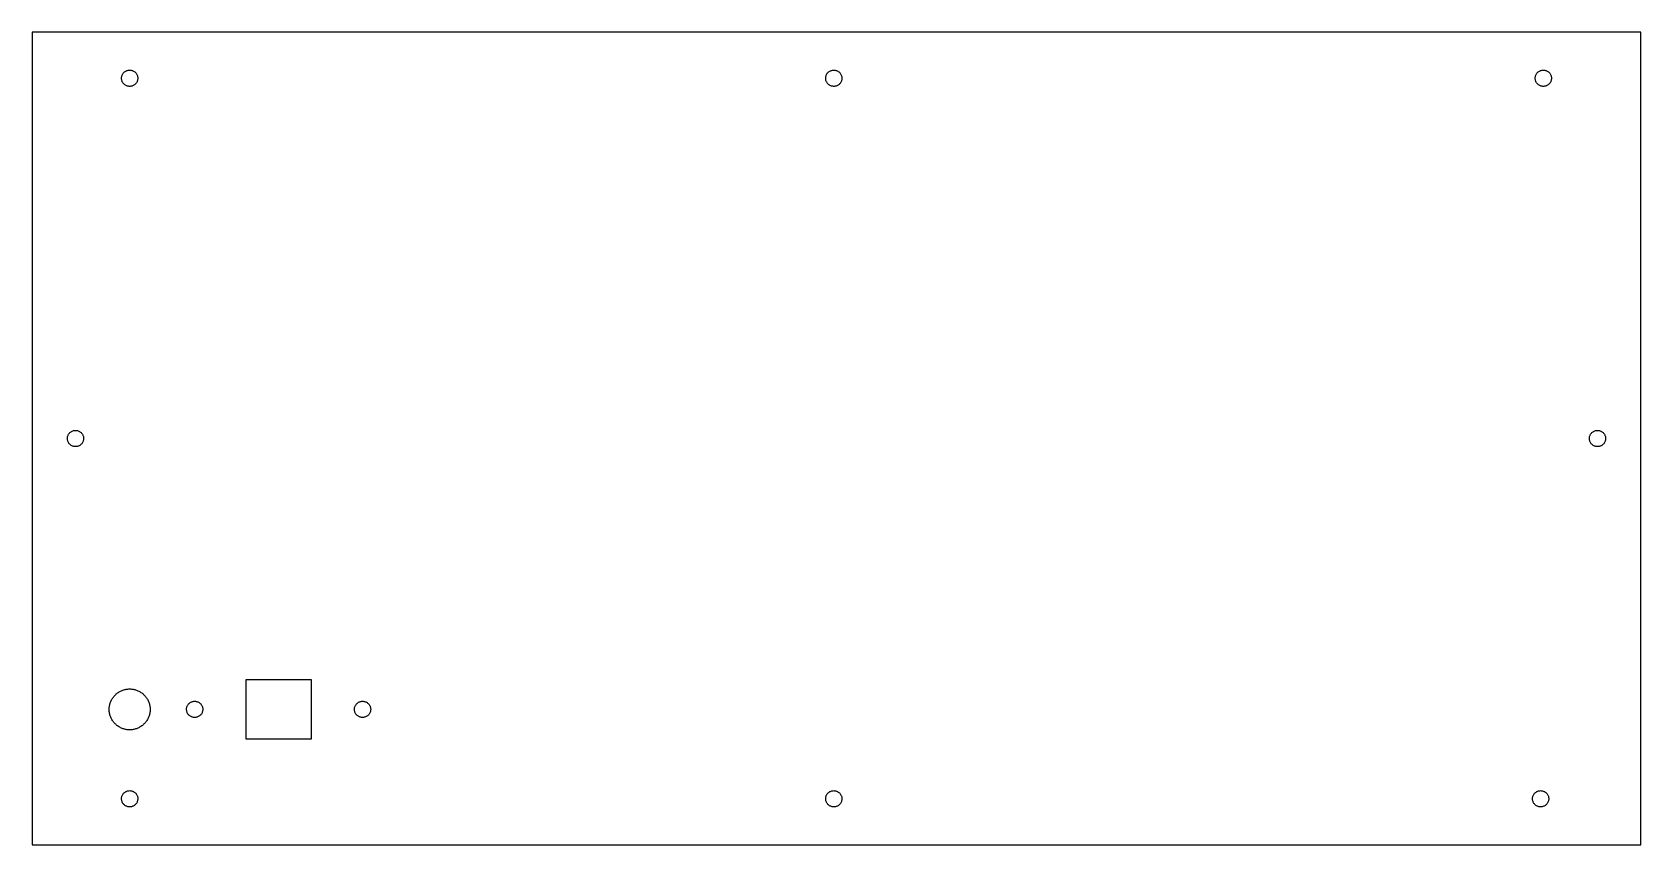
# Model space of a CAD drawing. Header units: metres. Extents: x 0 to 297, y 0 to 150.
import ezdxf

# ---------------------------------------------------------------- set-up
doc = ezdxf.new("R2010")
doc.units = ezdxf.units.M

msp = doc.modelspace()

# ---------------------------------------------------------------- linework, layer by layer
for p, q in [((297, 150), (0, 150)), ((0, 150), (0, 0)), ((297, 0), (297, 150)), ((16.8853, 142.504), (16.9732, 142.593)), ((16.9732, 142.593), (17.0683, 142.676)), ((17.0683, 142.676), (17.1699, 142.749)), ((17.1699, 142.749), (17.2774, 142.814)), ((17.2774, 142.814), (17.3899, 142.87)), ((17.3899, 142.87), (17.5067, 142.917)), ((17.5067, 142.917), (17.627, 142.953)), ((17.627, 142.953), (17.7498, 142.979)), ((17.7498, 142.979), (17.8745, 142.995)), ((17.8745, 142.995), (18, 143)), ((18, 143), (18.1255, 142.995)), ((18.1255, 142.995), (18.2502, 142.979)), ((18.2502, 142.979), (18.373, 142.953)), ((18.373, 142.953), (18.4933, 142.917)), ((18.4933, 142.917), (18.6101, 142.87)), ((18.6101, 142.87), (18.7226, 142.814)), ((18.7226, 142.814), (18.8301, 142.749)), ((18.8301, 142.749), (18.9317, 142.676)), ((18.9317, 142.676), (19.0268, 142.593)), ((19.0268, 142.593), (19.1147, 142.504)), ((146.885, 142.504), (146.973, 142.593)), ((146.973, 142.593), (147.068, 142.676)), ((147.068, 142.676), (147.17, 142.749)), ((147.17, 142.749), (147.277, 142.814)), ((147.277, 142.814), (147.39, 142.87)), ((147.39, 142.87), (147.507, 142.917)), ((147.507, 142.917), (147.627, 142.953)), ((147.627, 142.953), (147.75, 142.979)), ((147.75, 142.979), (147.874, 142.995)), ((147.874, 142.995), (148, 143)), ((148, 143), (148.126, 142.995)), ((148.126, 142.995), (148.25, 142.979)), ((148.25, 142.979), (148.373, 142.953)), ((148.373, 142.953), (148.493, 142.917)), ((148.493, 142.917), (148.61, 142.87)), ((148.61, 142.87), (148.723, 142.814)), ((148.723, 142.814), (148.83, 142.749)), ((148.83, 142.749), (148.932, 142.676)), ((148.932, 142.676), (149.027, 142.593)), ((149.027, 142.593), (149.115, 142.504)), ((277.885, 142.504), (277.973, 142.593)), ((277.973, 142.593), (278.068, 142.676)), ((278.068, 142.676), (278.17, 142.749)), ((278.17, 142.749), (278.277, 142.814)), ((278.277, 142.814), (278.39, 142.87)), ((278.39, 142.87), (278.507, 142.917)), ((278.507, 142.917), (278.627, 142.953)), ((278.627, 142.953), (278.75, 142.979)), ((278.75, 142.979), (278.874, 142.995)), ((278.874, 142.995), (279, 143)), ((279, 143), (279.126, 142.995)), ((279.126, 142.995), (279.25, 142.979)), ((279.25, 142.979), (279.373, 142.953)), ((279.373, 142.953), (279.493, 142.917)), ((279.493, 142.917), (279.61, 142.87)), ((279.61, 142.87), (279.723, 142.814)), ((279.723, 142.814), (279.83, 142.749)), ((279.83, 142.749), (279.932, 142.676)), ((279.932, 142.676), (280.027, 142.593)), ((280.027, 142.593), (280.115, 142.504)), ((16.5003, 141.469), (16.5029, 141.594)), ((16.5082, 141.343), (16.5003, 141.469)), ((16.5029, 141.594), (16.5161, 141.719)), ((16.5266, 141.219), (16.5082, 141.343)), ((16.5161, 141.719), (16.5396, 141.843)), ((16.5553, 141.097), (16.5266, 141.219)), ((16.5396, 141.843), (16.5734, 141.964)), ((16.5941, 140.977), (16.5553, 141.097)), ((16.5734, 141.964), (16.6172, 142.081)), ((16.6427, 140.861), (16.5941, 140.977)), ((16.6172, 142.081), (16.6707, 142.195)), ((16.701, 140.75), (16.6427, 140.861)), ((16.6707, 142.195), (16.7335, 142.304)), ((16.7683, 140.644), (16.701, 140.75)), ((16.7335, 142.304), (16.8052, 142.407)), ((16.8442, 140.544), (16.7683, 140.644)), ((16.8052, 142.407), (16.8853, 142.504)), ((16.9283, 140.451), (16.8442, 140.544)), ((17.0199, 140.365), (16.9283, 140.451)), ((17.1183, 140.286), (17.0199, 140.365)), ((17.2229, 140.217), (17.1183, 140.286)), ((17.333, 140.156), (17.2229, 140.217)), ((17.4478, 140.105), (17.333, 140.156)), ((17.5665, 140.064), (17.4478, 140.105)), ((17.6881, 140.033), (17.5665, 140.064)), ((17.812, 140.012), (17.6881, 140.033)), ((17.9372, 140.001), (17.812, 140.012)), ((18.0628, 140.001), (17.9372, 140.001)), ((18.188, 140.012), (18.0628, 140.001)), ((18.3119, 140.033), (18.188, 140.012)), ((18.4335, 140.064), (18.3119, 140.033)), ((18.5522, 140.105), (18.4335, 140.064)), ((18.6669, 140.156), (18.5522, 140.105)), ((18.777, 140.217), (18.6669, 140.156)), ((18.8817, 140.286), (18.777, 140.217)), ((18.9801, 140.365), (18.8817, 140.286)), ((19.0717, 140.451), (18.9801, 140.365)), ((19.1558, 140.544), (19.0717, 140.451)), ((19.1147, 142.504), (19.1948, 142.407)), ((19.2317, 140.644), (19.1558, 140.544)), ((19.1948, 142.407), (19.2665, 142.304)), ((19.299, 140.75), (19.2317, 140.644)), ((19.2665, 142.304), (19.3293, 142.195)), ((19.3572, 140.861), (19.299, 140.75)), ((19.3293, 142.195), (19.3828, 142.081)), ((19.4059, 140.977), (19.3572, 140.861)), ((19.3828, 142.081), (19.4266, 141.964)), ((19.4447, 141.097), (19.4059, 140.977)), ((19.4266, 141.964), (19.4604, 141.843)), ((19.4734, 141.219), (19.4447, 141.097)), ((19.4604, 141.843), (19.4839, 141.719)), ((19.4918, 141.343), (19.4734, 141.219)), ((19.4839, 141.719), (19.497, 141.594)), ((19.4997, 141.469), (19.4918, 141.343)), ((19.497, 141.594), (19.4997, 141.469)), ((146.5, 141.469), (146.503, 141.594)), ((146.508, 141.343), (146.5, 141.469)), ((146.503, 141.594), (146.516, 141.719)), ((146.527, 141.219), (146.508, 141.343)), ((146.516, 141.719), (146.54, 141.843)), ((146.555, 141.097), (146.527, 141.219)), ((146.54, 141.843), (146.573, 141.964)), ((146.594, 140.977), (146.555, 141.097)), ((146.573, 141.964), (146.617, 142.081)), ((146.643, 140.861), (146.594, 140.977)), ((146.617, 142.081), (146.671, 142.195)), ((146.701, 140.75), (146.643, 140.861)), ((146.671, 142.195), (146.734, 142.304)), ((146.768, 140.644), (146.701, 140.75)), ((146.734, 142.304), (146.805, 142.407)), ((146.844, 140.544), (146.768, 140.644)), ((146.805, 142.407), (146.885, 142.504)), ((146.928, 140.451), (146.844, 140.544)), ((147.02, 140.365), (146.928, 140.451)), ((147.118, 140.286), (147.02, 140.365)), ((147.223, 140.217), (147.118, 140.286)), ((147.333, 140.156), (147.223, 140.217)), ((147.448, 140.105), (147.333, 140.156)), ((147.566, 140.064), (147.448, 140.105)), ((147.688, 140.033), (147.566, 140.064)), ((147.812, 140.012), (147.688, 140.033)), ((147.937, 140.001), (147.812, 140.012)), ((148.063, 140.001), (147.937, 140.001)), ((148.188, 140.012), (148.063, 140.001)), ((148.312, 140.033), (148.188, 140.012)), ((148.434, 140.064), (148.312, 140.033)), ((148.552, 140.105), (148.434, 140.064)), ((148.667, 140.156), (148.552, 140.105)), ((148.777, 140.217), (148.667, 140.156)), ((148.882, 140.286), (148.777, 140.217)), ((148.98, 140.365), (148.882, 140.286)), ((149.072, 140.451), (148.98, 140.365)), ((149.156, 140.544), (149.072, 140.451)), ((149.115, 142.504), (149.195, 142.407)), ((149.232, 140.644), (149.156, 140.544)), ((149.195, 142.407), (149.266, 142.304)), ((149.299, 140.75), (149.232, 140.644)), ((149.266, 142.304), (149.329, 142.195)), ((149.357, 140.861), (149.299, 140.75)), ((149.329, 142.195), (149.383, 142.081)), ((149.406, 140.977), (149.357, 140.861)), ((149.383, 142.081), (149.427, 141.964)), ((149.445, 141.097), (149.406, 140.977)), ((149.427, 141.964), (149.46, 141.843)), ((149.473, 141.219), (149.445, 141.097)), ((149.46, 141.843), (149.484, 141.719)), ((149.492, 141.343), (149.473, 141.219)), ((149.484, 141.719), (149.497, 141.594)), ((149.5, 141.469), (149.492, 141.343)), ((149.497, 141.594), (149.5, 141.469)), ((277.5, 141.469), (277.503, 141.594)), ((277.508, 141.343), (277.5, 141.469)), ((277.503, 141.594), (277.516, 141.719)), ((277.527, 141.219), (277.508, 141.343)), ((277.516, 141.719), (277.54, 141.843)), ((277.555, 141.097), (277.527, 141.219)), ((277.54, 141.843), (277.573, 141.964)), ((277.594, 140.977), (277.555, 141.097)), ((277.573, 141.964), (277.617, 142.081)), ((277.643, 140.861), (277.594, 140.977)), ((277.617, 142.081), (277.671, 142.195)), ((277.701, 140.75), (277.643, 140.861)), ((277.671, 142.195), (277.734, 142.304)), ((277.768, 140.644), (277.701, 140.75)), ((277.734, 142.304), (277.805, 142.407)), ((277.844, 140.544), (277.768, 140.644)), ((277.805, 142.407), (277.885, 142.504)), ((277.928, 140.451), (277.844, 140.544)), ((278.02, 140.365), (277.928, 140.451)), ((278.118, 140.286), (278.02, 140.365)), ((278.223, 140.217), (278.118, 140.286)), ((278.333, 140.156), (278.223, 140.217)), ((278.448, 140.105), (278.333, 140.156)), ((278.566, 140.064), (278.448, 140.105)), ((278.688, 140.033), (278.566, 140.064)), ((278.812, 140.012), (278.688, 140.033)), ((278.937, 140.001), (278.812, 140.012)), ((279.063, 140.001), (278.937, 140.001)), ((279.188, 140.012), (279.063, 140.001)), ((279.312, 140.033), (279.188, 140.012)), ((279.434, 140.064), (279.312, 140.033)), ((279.552, 140.105), (279.434, 140.064)), ((279.667, 140.156), (279.552, 140.105)), ((279.777, 140.217), (279.667, 140.156)), ((279.882, 140.286), (279.777, 140.217)), ((279.98, 140.365), (279.882, 140.286)), ((280.072, 140.451), (279.98, 140.365)), ((280.156, 140.544), (280.072, 140.451)), ((280.115, 142.504), (280.195, 142.407)), ((280.232, 140.644), (280.156, 140.544)), ((280.195, 142.407), (280.266, 142.304)), ((280.299, 140.75), (280.232, 140.644)), ((280.266, 142.304), (280.329, 142.195)), ((280.357, 140.861), (280.299, 140.75)), ((280.329, 142.195), (280.383, 142.081)), ((280.406, 140.977), (280.357, 140.861)), ((280.383, 142.081), (280.427, 141.964)), ((280.445, 141.097), (280.406, 140.977)), ((280.427, 141.964), (280.46, 141.843)), ((280.473, 141.219), (280.445, 141.097)), ((280.46, 141.843), (280.484, 141.719)), ((280.492, 141.343), (280.473, 141.219)), ((280.484, 141.719), (280.497, 141.594)), ((280.5, 141.469), (280.492, 141.343)), ((280.497, 141.594), (280.5, 141.469)), ((6.50032, 74.9686), (6.50294, 75.0942)), ((6.50821, 74.8432), (6.50032, 74.9686)), ((6.50294, 75.0942), (6.51608, 75.2191)), ((6.52657, 74.7189), (6.50821, 74.8432)), ((6.51608, 75.2191), (6.53963, 75.3425)), ((6.55525, 74.5966), (6.52657, 74.7189)), ((6.53963, 75.3425), (6.57341, 75.4635)), ((6.59407, 74.4771), (6.55525, 74.5966)), ((6.57341, 75.4635), (6.6172, 75.5813)), ((6.64275, 74.3613), (6.59407, 74.4771)), ((6.6172, 75.5813), (6.67068, 75.6949)), ((6.70096, 74.25), (6.64275, 74.3613)), ((6.67068, 75.6949), (6.73351, 75.8037)), ((6.76826, 74.1439), (6.70096, 74.25)), ((6.73351, 75.8037), (6.80519, 75.9069)), ((6.80519, 75.9069), (6.88527, 76.0037)), ((6.88527, 76.0037), (6.97318, 76.0934)), ((6.97318, 76.0934), (7.06827, 76.1755)), ((7.06827, 76.1755), (7.16991, 76.2494)), ((7.16991, 76.2494), (7.27736, 76.3145)), ((7.27736, 76.3145), (7.38989, 76.3703)), ((7.38989, 76.3703), (7.5067, 76.4165)), ((7.5067, 76.4165), (7.62695, 76.4529)), ((7.62695, 76.4529), (7.74983, 76.479)), ((7.74983, 76.479), (7.87448, 76.4947)), ((7.87448, 76.4947), (8, 76.5)), ((8, 76.5), (8.1255, 76.4947)), ((8.1255, 76.4947), (8.25015, 76.479)), ((8.25015, 76.479), (8.37303, 76.4529)), ((8.37303, 76.4529), (8.49329, 76.4165)), ((8.49329, 76.4165), (8.61009, 76.3703)), ((8.61009, 76.3703), (8.72263, 76.3145)), ((8.72263, 76.3145), (8.83008, 76.2494)), ((8.83008, 76.2494), (8.93172, 76.1755)), ((8.93172, 76.1755), (9.02681, 76.0934)), ((9.02681, 76.0934), (9.11472, 76.0037)), ((9.11472, 76.0037), (9.19479, 75.9069)), ((9.19479, 75.9069), (9.26648, 75.8037)), ((9.29903, 74.25), (9.23172, 74.1439)), ((9.26648, 75.8037), (9.3293, 75.6949)), ((9.35724, 74.3613), (9.29903, 74.25)), ((9.3293, 75.6949), (9.38278, 75.5813)), ((9.40591, 74.4771), (9.35724, 74.3613)), ((9.38278, 75.5813), (9.42657, 75.4635)), ((9.44473, 74.5966), (9.40591, 74.4771)), ((9.42657, 75.4635), (9.46036, 75.3425)), ((9.47342, 74.7189), (9.44473, 74.5966)), ((9.46036, 75.3425), (9.4839, 75.2191)), ((9.49178, 74.8432), (9.47342, 74.7189)), ((9.4839, 75.2191), (9.49704, 75.0942)), ((9.49966, 74.9686), (9.49178, 74.8432)), ((9.49704, 75.0942), (9.49966, 74.9686)), ((287.5, 74.9686), (287.503, 75.0942)), ((287.508, 74.8432), (287.5, 74.9686)), ((287.503, 75.0942), (287.516, 75.2191)), ((287.527, 74.7189), (287.508, 74.8432)), ((287.516, 75.2191), (287.54, 75.3425)), ((287.555, 74.5966), (287.527, 74.7189)), ((287.54, 75.3425), (287.573, 75.4635)), ((287.594, 74.4771), (287.555, 74.5966)), ((287.573, 75.4635), (287.617, 75.5813)), ((287.643, 74.3613), (287.594, 74.4771)), ((287.617, 75.5813), (287.671, 75.6949)), ((287.701, 74.25), (287.643, 74.3613)), ((287.671, 75.6949), (287.734, 75.8037)), ((287.768, 74.1439), (287.701, 74.25)), ((287.734, 75.8037), (287.805, 75.9069)), ((287.805, 75.9069), (287.885, 76.0037)), ((287.885, 76.0037), (287.973, 76.0934)), ((287.973, 76.0934), (288.068, 76.1755)), ((288.068, 76.1755), (288.17, 76.2494)), ((288.17, 76.2494), (288.277, 76.3145)), ((288.277, 76.3145), (288.39, 76.3703)), ((288.39, 76.3703), (288.507, 76.4165)), ((288.507, 76.4165), (288.627, 76.4529)), ((288.627, 76.4529), (288.75, 76.479)), ((288.75, 76.479), (288.874, 76.4947)), ((288.874, 76.4947), (289, 76.5)), ((289, 76.5), (289.126, 76.4947)), ((289.126, 76.4947), (289.25, 76.479)), ((289.25, 76.479), (289.373, 76.4529)), ((289.373, 76.4529), (289.493, 76.4165)), ((289.493, 76.4165), (289.61, 76.3703)), ((289.61, 76.3703), (289.723, 76.3145)), ((289.723, 76.3145), (289.83, 76.2494)), ((289.83, 76.2494), (289.932, 76.1755)), ((289.932, 76.1755), (290.027, 76.0934)), ((290.027, 76.0934), (290.115, 76.0037)), ((290.115, 76.0037), (290.195, 75.9069)), ((290.195, 75.9069), (290.266, 75.8037)), ((290.299, 74.25), (290.232, 74.1439)), ((290.266, 75.8037), (290.329, 75.6949)), ((290.357, 74.3613), (290.299, 74.25)), ((290.329, 75.6949), (290.383, 75.5813)), ((290.406, 74.4771), (290.357, 74.3613)), ((290.383, 75.5813), (290.427, 75.4635)), ((290.445, 74.5966), (290.406, 74.4771)), ((290.427, 75.4635), (290.46, 75.3425)), ((290.473, 74.7189), (290.445, 74.5966)), ((290.46, 75.3425), (290.484, 75.2191)), ((290.492, 74.8432), (290.473, 74.7189)), ((290.484, 75.2191), (290.497, 75.0942)), ((290.5, 74.9686), (290.492, 74.8432)), ((290.497, 75.0942), (290.5, 74.9686)), ((6.84422, 74.0439), (6.76826, 74.1439)), ((6.92828, 73.9505), (6.84422, 74.0439)), ((7.01987, 73.8645), (6.92828, 73.9505)), ((7.11832, 73.7865), (7.01987, 73.8645)), ((7.22295, 73.7169), (7.11832, 73.7865)), ((7.33304, 73.6564), (7.22295, 73.7169)), ((7.4478, 73.6053), (7.33304, 73.6564)), ((7.56645, 73.564), (7.4478, 73.6053)), ((7.68813, 73.5328), (7.56645, 73.564)), ((7.812, 73.5118), (7.68813, 73.5328)), ((7.93718, 73.5013), (7.812, 73.5118)), ((8.06281, 73.5013), (7.93718, 73.5013)), ((8.18799, 73.5118), (8.06281, 73.5013)), ((8.31186, 73.5328), (8.18799, 73.5118)), ((8.43353, 73.564), (8.31186, 73.5328)), ((8.55219, 73.6053), (8.43353, 73.564)), ((8.66695, 73.6564), (8.55219, 73.6053)), ((8.77704, 73.7169), (8.66695, 73.6564)), ((8.88167, 73.7865), (8.77704, 73.7169)), ((8.98012, 73.8645), (8.88167, 73.7865)), ((9.0717, 73.9505), (8.98012, 73.8645)), ((9.15576, 74.0439), (9.0717, 73.9505)), ((9.23172, 74.1439), (9.15576, 74.0439)), ((287.844, 74.0439), (287.768, 74.1439)), ((287.928, 73.9505), (287.844, 74.0439)), ((288.02, 73.8645), (287.928, 73.9505)), ((288.118, 73.7865), (288.02, 73.8645)), ((288.223, 73.7169), (288.118, 73.7865)), ((288.333, 73.6564), (288.223, 73.7169)), ((288.448, 73.6053), (288.333, 73.6564)), ((288.566, 73.564), (288.448, 73.6053)), ((288.688, 73.5328), (288.566, 73.564)), ((288.812, 73.5118), (288.688, 73.5328)), ((288.937, 73.5013), (288.812, 73.5118)), ((289.063, 73.5013), (288.937, 73.5013)), ((289.188, 73.5118), (289.063, 73.5013)), ((289.312, 73.5328), (289.188, 73.5118)), ((289.434, 73.564), (289.312, 73.5328)), ((289.552, 73.6053), (289.434, 73.564)), ((289.667, 73.6564), (289.552, 73.6053)), ((289.777, 73.7169), (289.667, 73.6564)), ((289.882, 73.7865), (289.777, 73.7169)), ((289.98, 73.8645), (289.882, 73.7865)), ((290.072, 73.9505), (289.98, 73.8645)), ((290.156, 74.0439), (290.072, 73.9505)), ((290.232, 74.1439), (290.156, 74.0439)), ((39.5, 19.5), (39.5, 30.5)), ((39.5, 30.5), (51.5, 30.5)), ((51.5, 30.5), (51.5, 19.5)), ((14.5843, 26.6073), (14.6546, 26.7489)), ((14.6546, 26.7489), (14.7307, 26.8875)), ((14.7307, 26.8875), (14.8127, 27.0227)), ((14.8127, 27.0227), (14.9001, 27.1544)), ((14.9001, 27.1544), (14.9931, 27.2823)), ((14.9931, 27.2823), (15.0913, 27.4063)), ((15.0913, 27.4063), (15.1946, 27.526)), ((15.1946, 27.526), (15.3029, 27.6412)), ((15.3029, 27.6412), (15.4158, 27.7518)), ((15.4158, 27.7518), (15.5333, 27.8577)), ((15.5333, 27.8577), (15.6552, 27.9584)), ((15.6552, 27.9584), (15.7811, 28.054)), ((15.7811, 28.054), (15.9109, 28.1443)), ((15.9109, 28.1443), (16.0444, 28.229)), ((16.0444, 28.229), (16.1814, 28.308)), ((16.1814, 28.308), (16.3215, 28.3813)), ((16.3215, 28.3813), (16.4646, 28.4486)), ((16.4646, 28.4486), (16.6103, 28.5099)), ((16.6103, 28.5099), (16.7585, 28.565)), ((16.7585, 28.565), (16.9089, 28.6139)), ((16.9089, 28.6139), (17.0612, 28.6564)), ((17.0612, 28.6564), (17.2151, 28.6925)), ((17.2151, 28.6925), (17.3704, 28.7221)), ((17.3704, 28.7221), (17.5269, 28.7452)), ((17.5269, 28.7452), (17.6841, 28.7617)), ((17.6841, 28.7617), (17.8419, 28.7717)), ((17.8419, 28.7717), (18, 28.775)), ((18, 28.775), (18.1581, 28.7717)), ((18.1581, 28.7717), (18.3159, 28.7617)), ((18.3159, 28.7617), (18.4731, 28.7452)), ((18.4731, 28.7452), (18.6295, 28.7221)), ((18.6295, 28.7221), (18.7849, 28.6925)), ((18.7849, 28.6925), (18.9388, 28.6564)), ((18.9388, 28.6564), (19.0911, 28.6139)), ((19.0911, 28.6139), (19.2415, 28.565)), ((19.2415, 28.565), (19.3897, 28.5099)), ((19.3897, 28.5099), (19.5354, 28.4486)), ((19.5354, 28.4486), (19.6785, 28.3813)), ((19.6785, 28.3813), (19.8186, 28.308)), ((19.8186, 28.308), (19.9556, 28.229)), ((19.9556, 28.229), (20.0891, 28.1443)), ((20.0891, 28.1443), (20.2189, 28.054)), ((20.2189, 28.054), (20.3448, 27.9584)), ((20.3448, 27.9584), (20.4667, 27.8577)), ((20.4667, 27.8577), (20.5842, 27.7518)), ((20.5842, 27.7518), (20.6971, 27.6412)), ((20.6971, 27.6412), (20.8054, 27.526)), ((20.8054, 27.526), (20.9087, 27.4063)), ((20.9087, 27.4063), (21.0069, 27.2823)), ((21.0069, 27.2823), (21.0998, 27.1544)), ((21.0998, 27.1544), (21.1873, 27.0227)), ((21.1873, 27.0227), (21.2692, 26.8875)), ((21.2692, 26.8875), (21.3454, 26.7489)), ((21.3454, 26.7489), (21.4157, 26.6073)), ((14.2258, 25.0791), (14.2324, 25.237)), ((14.2258, 24.9209), (14.2258, 25.0791)), ((14.2324, 24.763), (14.2258, 24.9209)), ((14.2324, 25.237), (14.2457, 25.3946)), ((14.2457, 24.6054), (14.2324, 24.763)), ((14.2457, 25.3946), (14.2655, 25.5515)), ((14.2655, 24.4485), (14.2457, 24.6054)), ((14.2655, 25.5515), (14.2919, 25.7074)), ((14.2919, 24.2926), (14.2655, 24.4485)), ((14.2919, 25.7074), (14.3247, 25.862)), ((14.3247, 24.138), (14.2919, 24.2926)), ((14.3247, 25.862), (14.3641, 26.0152)), ((14.3641, 23.9848), (14.3247, 24.138)), ((14.3641, 26.0152), (14.4098, 26.1665)), ((14.4098, 23.8335), (14.3641, 23.9848)), ((14.4098, 26.1665), (14.4617, 26.3159)), ((14.4617, 23.6841), (14.4098, 23.8335)), ((14.4617, 26.3159), (14.52, 26.4629)), ((14.52, 26.4629), (14.5843, 26.6073)), ((21.4157, 26.6073), (21.48, 26.4629)), ((21.48, 26.4629), (21.5382, 26.3159)), ((21.5382, 26.3159), (21.5902, 26.1665)), ((21.5902, 23.8335), (21.5382, 23.6841)), ((21.5902, 26.1665), (21.6359, 26.0152)), ((21.6359, 23.9848), (21.5902, 23.8335)), ((21.6359, 26.0152), (21.6752, 25.862)), ((21.6752, 24.138), (21.6359, 23.9848)), ((21.6752, 25.862), (21.7081, 25.7074)), ((21.7081, 24.2926), (21.6752, 24.138)), ((21.7081, 25.7074), (21.7345, 25.5515)), ((21.7345, 24.4485), (21.7081, 24.2926)), ((21.7345, 25.5515), (21.7543, 25.3946)), ((21.7543, 24.6054), (21.7345, 24.4485)), ((21.7543, 25.3946), (21.7675, 25.237)), ((21.7675, 24.763), (21.7543, 24.6054)), ((21.7675, 25.237), (21.7742, 25.0791)), ((21.7742, 24.9209), (21.7675, 24.763)), ((21.7742, 25.0791), (21.7742, 24.9209)), ((28.5003, 24.9686), (28.503, 25.0942)), ((28.5082, 24.8432), (28.5003, 24.9686)), ((28.503, 25.0942), (28.5161, 25.2191)), ((28.5266, 24.7189), (28.5082, 24.8432)), ((28.5161, 25.2191), (28.5396, 25.3425)), ((28.5553, 24.5966), (28.5266, 24.7189)), ((28.5396, 25.3425), (28.5734, 25.4635)), ((28.5941, 24.4771), (28.5553, 24.5966)), ((28.5734, 25.4635), (28.6172, 25.5813)), ((28.6428, 24.3613), (28.5941, 24.4771)), ((28.6172, 25.5813), (28.6707, 25.6949)), ((28.701, 24.25), (28.6428, 24.3613)), ((28.6707, 25.6949), (28.7335, 25.8037)), ((28.7683, 24.1439), (28.701, 24.25)), ((28.7335, 25.8037), (28.8052, 25.9069)), ((28.8442, 24.0439), (28.7683, 24.1439)), ((28.8052, 25.9069), (28.8853, 26.0037)), ((28.9283, 23.9505), (28.8442, 24.0439)), ((28.8853, 26.0037), (28.9732, 26.0934)), ((29.0199, 23.8645), (28.9283, 23.9505)), ((28.9732, 26.0934), (29.0683, 26.1755)), ((29.1183, 23.7865), (29.0199, 23.8645)), ((29.0683, 26.1755), (29.1699, 26.2494)), ((29.223, 23.717), (29.1183, 23.7865)), ((29.1699, 26.2494), (29.2774, 26.3145)), ((29.2774, 26.3145), (29.3899, 26.3703)), ((29.3899, 26.3703), (29.5067, 26.4165)), ((29.5067, 26.4165), (29.627, 26.4529)), ((29.627, 26.4529), (29.7498, 26.479)), ((29.7498, 26.479), (29.8745, 26.4947)), ((29.8745, 26.4947), (30, 26.5)), ((30, 26.5), (30.1255, 26.4947)), ((30.1255, 26.4947), (30.2502, 26.479)), ((30.2502, 26.479), (30.373, 26.4529)), ((30.373, 26.4529), (30.4933, 26.4165)), ((30.4933, 26.4165), (30.6101, 26.3703)), ((30.6101, 26.3703), (30.7226, 26.3145)), ((30.7226, 26.3145), (30.8301, 26.2494)), ((30.8817, 23.7865), (30.777, 23.717)), ((30.8301, 26.2494), (30.9317, 26.1755)), ((30.9801, 23.8645), (30.8817, 23.7865)), ((30.9317, 26.1755), (31.0268, 26.0934)), ((31.0717, 23.9505), (30.9801, 23.8645)), ((31.0268, 26.0934), (31.1147, 26.0037)), ((31.1558, 24.0439), (31.0717, 23.9505)), ((31.1147, 26.0037), (31.1948, 25.9069)), ((31.2317, 24.1439), (31.1558, 24.0439)), ((31.1948, 25.9069), (31.2665, 25.8037)), ((31.299, 24.25), (31.2317, 24.1439)), ((31.2665, 25.8037), (31.3293, 25.6949)), ((31.3572, 24.3613), (31.299, 24.25)), ((31.3293, 25.6949), (31.3828, 25.5813)), ((31.4059, 24.4771), (31.3572, 24.3613)), ((31.3828, 25.5813), (31.4266, 25.4635)), ((31.4447, 24.5966), (31.4059, 24.4771)), ((31.4266, 25.4635), (31.4604, 25.3425)), ((31.4734, 24.7189), (31.4447, 24.5966)), ((31.4604, 25.3425), (31.4839, 25.2191)), ((31.4918, 24.8432), (31.4734, 24.7189)), ((31.4839, 25.2191), (31.497, 25.0942)), ((31.4997, 24.9686), (31.4918, 24.8432)), ((31.497, 25.0942), (31.4997, 24.9686)), ((59.5003, 24.9686), (59.5029, 25.0942)), ((59.5082, 24.8432), (59.5003, 24.9686)), ((59.5029, 25.0942), (59.5161, 25.2191)), ((59.5266, 24.7189), (59.5082, 24.8432)), ((59.5161, 25.2191), (59.5396, 25.3425)), ((59.5553, 24.5966), (59.5266, 24.7189)), ((59.5396, 25.3425), (59.5734, 25.4635)), ((59.5941, 24.4771), (59.5553, 24.5966)), ((59.5734, 25.4635), (59.6172, 25.5813)), ((59.6427, 24.3613), (59.5941, 24.4771)), ((59.6172, 25.5813), (59.6707, 25.6949)), ((59.701, 24.25), (59.6427, 24.3613)), ((59.6707, 25.6949), (59.7335, 25.8037)), ((59.7683, 24.1439), (59.701, 24.25)), ((59.7335, 25.8037), (59.8052, 25.9069)), ((59.8442, 24.0439), (59.7683, 24.1439)), ((59.8052, 25.9069), (59.8853, 26.0037)), ((59.9283, 23.9505), (59.8442, 24.0439)), ((59.8853, 26.0037), (59.9732, 26.0934)), ((60.0199, 23.8645), (59.9283, 23.9505)), ((59.9732, 26.0934), (60.0683, 26.1755)), ((60.1183, 23.7865), (60.0199, 23.8645)), ((60.0683, 26.1755), (60.1699, 26.2494)), ((60.2229, 23.717), (60.1183, 23.7865)), ((60.1699, 26.2494), (60.2774, 26.3145)), ((60.2774, 26.3145), (60.3899, 26.3703)), ((60.3899, 26.3703), (60.5067, 26.4165)), ((60.5067, 26.4165), (60.627, 26.4529)), ((60.627, 26.4529), (60.7498, 26.479)), ((60.7498, 26.479), (60.8745, 26.4947)), ((60.8745, 26.4947), (61, 26.5)), ((61, 26.5), (61.1255, 26.4947)), ((61.1255, 26.4947), (61.2502, 26.479)), ((61.2502, 26.479), (61.373, 26.4529)), ((61.373, 26.4529), (61.4933, 26.4165)), ((61.4933, 26.4165), (61.6101, 26.3703)), ((61.6101, 26.3703), (61.7226, 26.3145)), ((61.7226, 26.3145), (61.8301, 26.2494)), ((61.8817, 23.7865), (61.777, 23.717)), ((61.8301, 26.2494), (61.9317, 26.1755)), ((61.9801, 23.8645), (61.8817, 23.7865)), ((61.9317, 26.1755), (62.0268, 26.0934)), ((62.0717, 23.9505), (61.9801, 23.8645)), ((62.0268, 26.0934), (62.1147, 26.0037)), ((62.1558, 24.0439), (62.0717, 23.9505)), ((62.1147, 26.0037), (62.1948, 25.9069)), ((62.2317, 24.1439), (62.1558, 24.0439)), ((62.1948, 25.9069), (62.2665, 25.8037)), ((62.299, 24.25), (62.2317, 24.1439)), ((62.2665, 25.8037), (62.3293, 25.6949)), ((62.3572, 24.3613), (62.299, 24.25)), ((62.3293, 25.6949), (62.3828, 25.5813)), ((62.4059, 24.4771), (62.3572, 24.3613)), ((62.3828, 25.5813), (62.4266, 25.4635)), ((62.4447, 24.5966), (62.4059, 24.4771)), ((62.4266, 25.4635), (62.4604, 25.3425)), ((62.4734, 24.7189), (62.4447, 24.5966)), ((62.4604, 25.3425), (62.4839, 25.2191)), ((62.4918, 24.8432), (62.4734, 24.7189)), ((62.4839, 25.2191), (62.497, 25.0942)), ((62.4997, 24.9686), (62.4918, 24.8432)), ((62.497, 25.0942), (62.4997, 24.9686)), ((14.52, 23.5371), (14.4617, 23.6841)), ((14.5843, 23.3927), (14.52, 23.5371)), ((14.6546, 23.2511), (14.5843, 23.3927)), ((14.7307, 23.1125), (14.6546, 23.2511)), ((14.8127, 22.9772), (14.7307, 23.1125)), ((14.9001, 22.8456), (14.8127, 22.9772)), ((14.9931, 22.7176), (14.9001, 22.8456)), ((15.0913, 22.5937), (14.9931, 22.7176)), ((15.1946, 22.474), (15.0913, 22.5937)), ((15.3029, 22.3588), (15.1946, 22.474)), ((15.4158, 22.2481), (15.3029, 22.3588)), ((15.5333, 22.1423), (15.4158, 22.2481)), ((15.6552, 22.0415), (15.5333, 22.1423)), ((15.7811, 21.946), (15.6552, 22.0415)), ((15.9109, 21.8557), (15.7811, 21.946)), ((16.0444, 21.771), (15.9109, 21.8557)), ((16.1814, 21.6919), (16.0444, 21.771)), ((16.3215, 21.6187), (16.1814, 21.6919)), ((16.4646, 21.5514), (16.3215, 21.6187)), ((16.6103, 21.4901), (16.4646, 21.5514)), ((16.7585, 21.435), (16.6103, 21.4901)), ((16.9089, 21.3861), (16.7585, 21.435)), ((17.0612, 21.3436), (16.9089, 21.3861)), ((17.2151, 21.3075), (17.0612, 21.3436)), ((17.3704, 21.2779), (17.2151, 21.3075)), ((17.5269, 21.2548), (17.3704, 21.2779)), ((17.6841, 21.2382), (17.5269, 21.2548)), ((17.8419, 21.2283), (17.6841, 21.2382)), ((18, 21.225), (17.8419, 21.2283)), ((18.1581, 21.2283), (18, 21.225)), ((18.3159, 21.2382), (18.1581, 21.2283)), ((18.4731, 21.2548), (18.3159, 21.2382)), ((18.6295, 21.2779), (18.4731, 21.2548)), ((18.7849, 21.3075), (18.6295, 21.2779)), ((18.9388, 21.3436), (18.7849, 21.3075)), ((19.0911, 21.3861), (18.9388, 21.3436)), ((19.2415, 21.435), (19.0911, 21.3861)), ((19.3897, 21.4901), (19.2415, 21.435)), ((19.5354, 21.5514), (19.3897, 21.4901)), ((19.6785, 21.6187), (19.5354, 21.5514)), ((19.8186, 21.6919), (19.6785, 21.6187)), ((19.9556, 21.771), (19.8186, 21.6919)), ((20.0891, 21.8557), (19.9556, 21.771)), ((20.2189, 21.946), (20.0891, 21.8557)), ((20.3448, 22.0415), (20.2189, 21.946)), ((20.4667, 22.1423), (20.3448, 22.0415)), ((20.5842, 22.2481), (20.4667, 22.1423)), ((20.6971, 22.3588), (20.5842, 22.2481)), ((20.8054, 22.474), (20.6971, 22.3588)), ((20.9087, 22.5937), (20.8054, 22.474)), ((21.0069, 22.7176), (20.9087, 22.5937)), ((21.0998, 22.8456), (21.0069, 22.7176)), ((21.1873, 22.9772), (21.0998, 22.8456)), ((21.2692, 23.1125), (21.1873, 22.9772)), ((21.3454, 23.2511), (21.2692, 23.1125)), ((21.4157, 23.3927), (21.3454, 23.2511)), ((21.48, 23.5371), (21.4157, 23.3927)), ((21.5382, 23.6841), (21.48, 23.5371)), ((29.3331, 23.6564), (29.223, 23.717)), ((29.4478, 23.6053), (29.3331, 23.6564)), ((29.5665, 23.564), (29.4478, 23.6053)), ((29.6881, 23.5328), (29.5665, 23.564)), ((29.812, 23.5118), (29.6881, 23.5328)), ((29.9372, 23.5013), (29.812, 23.5118)), ((30.0628, 23.5013), (29.9372, 23.5013)), ((30.188, 23.5118), (30.0628, 23.5013)), ((30.3119, 23.5328), (30.188, 23.5118)), ((30.4335, 23.564), (30.3119, 23.5328)), ((30.5522, 23.6053), (30.4335, 23.564)), ((30.6669, 23.6564), (30.5522, 23.6053)), ((30.777, 23.717), (30.6669, 23.6564)), ((60.333, 23.6564), (60.2229, 23.717)), ((60.4478, 23.6053), (60.333, 23.6564)), ((60.5665, 23.564), (60.4478, 23.6053)), ((60.6881, 23.5328), (60.5665, 23.564)), ((60.812, 23.5118), (60.6881, 23.5328)), ((60.9372, 23.5013), (60.812, 23.5118)), ((61.0628, 23.5013), (60.9372, 23.5013)), ((61.188, 23.5118), (61.0628, 23.5013)), ((61.3119, 23.5328), (61.188, 23.5118)), ((61.4335, 23.564), (61.3119, 23.5328)), ((61.5522, 23.6053), (61.4335, 23.564)), ((61.6669, 23.6564), (61.5522, 23.6053)), ((61.777, 23.717), (61.6669, 23.6564)), ((51.5, 19.5), (39.5, 19.5)), ((16.5396, 8.84251), (16.5734, 8.96352)), ((16.5734, 8.96352), (16.6172, 9.08127)), ((16.6172, 9.08127), (16.6707, 9.19493)), ((16.6707, 9.19493), (16.7335, 9.30373)), ((16.7335, 9.30373), (16.8052, 9.40689)), ((16.8052, 9.40689), (16.8853, 9.50369)), ((16.8853, 9.50369), (16.9732, 9.59344)), ((16.9732, 9.59344), (17.0683, 9.67554)), ((17.0683, 9.67554), (17.1699, 9.74937)), ((17.1699, 9.74937), (17.2774, 9.81445)), ((17.2774, 9.81445), (17.3899, 9.87032)), ((17.3899, 9.87032), (17.5067, 9.91655)), ((17.5067, 9.91655), (17.627, 9.95287)), ((17.627, 9.95287), (17.7498, 9.97899)), ((17.7498, 9.97899), (17.8745, 9.99474)), ((17.8745, 9.99474), (18, 10)), ((18, 10), (18.1255, 9.99474)), ((18.1255, 9.99474), (18.2502, 9.97899)), ((18.2502, 9.97899), (18.373, 9.95287)), ((18.373, 9.95287), (18.4933, 9.91655)), ((18.4933, 9.91655), (18.6101, 9.87032)), ((18.6101, 9.87032), (18.7226, 9.81445)), ((18.7226, 9.81445), (18.8301, 9.74937)), ((18.8301, 9.74937), (18.9317, 9.67554)), ((18.9317, 9.67554), (19.0268, 9.59344)), ((19.0268, 9.59344), (19.1147, 9.50369)), ((19.1147, 9.50369), (19.1948, 9.40689)), ((19.1948, 9.40689), (19.2665, 9.30373)), ((19.2665, 9.30373), (19.3293, 9.19493)), ((19.3293, 9.19493), (19.3828, 9.08127)), ((19.3828, 9.08127), (19.4266, 8.96352)), ((19.4266, 8.96352), (19.4604, 8.84251)), ((146.54, 8.84251), (146.573, 8.96352)), ((146.573, 8.96352), (146.617, 9.08127)), ((146.617, 9.08127), (146.671, 9.19493)), ((146.671, 9.19493), (146.734, 9.30373)), ((146.734, 9.30373), (146.805, 9.40689)), ((146.805, 9.40689), (146.885, 9.50369)), ((146.885, 9.50369), (146.973, 9.59344)), ((146.973, 9.59344), (147.068, 9.67554)), ((147.068, 9.67554), (147.17, 9.74937)), ((147.17, 9.74937), (147.277, 9.81445)), ((147.277, 9.81445), (147.39, 9.87032)), ((147.39, 9.87032), (147.507, 9.91655)), ((147.507, 9.91655), (147.627, 9.95287)), ((147.627, 9.95287), (147.75, 9.97899)), ((147.75, 9.97899), (147.874, 9.99474)), ((147.874, 9.99474), (148, 10)), ((148, 10), (148.126, 9.99474)), ((148.126, 9.99474), (148.25, 9.97899)), ((148.25, 9.97899), (148.373, 9.95287)), ((148.373, 9.95287), (148.493, 9.91655)), ((148.493, 9.91655), (148.61, 9.87032)), ((148.61, 9.87032), (148.723, 9.81445)), ((148.723, 9.81445), (148.83, 9.74937)), ((148.83, 9.74937), (148.932, 9.67554)), ((148.932, 9.67554), (149.027, 9.59344)), ((149.027, 9.59344), (149.115, 9.50369)), ((149.115, 9.50369), (149.195, 9.40689)), ((149.195, 9.40689), (149.266, 9.30373)), ((149.266, 9.30373), (149.329, 9.19493)), ((149.329, 9.19493), (149.383, 9.08127)), ((149.383, 9.08127), (149.427, 8.96352)), ((149.427, 8.96352), (149.46, 8.84251)), ((277.04, 8.84251), (277.073, 8.96352)), ((277.073, 8.96352), (277.117, 9.08127)), ((277.117, 9.08127), (277.171, 9.19493)), ((277.171, 9.19493), (277.234, 9.30373)), ((277.234, 9.30373), (277.305, 9.40689)), ((277.305, 9.40689), (277.385, 9.50369)), ((277.385, 9.50369), (277.473, 9.59344)), ((277.473, 9.59344), (277.568, 9.67554)), ((277.568, 9.67554), (277.67, 9.74937)), ((277.67, 9.74937), (277.777, 9.81445)), ((277.777, 9.81445), (277.89, 9.87032)), ((277.89, 9.87032), (278.007, 9.91655)), ((278.007, 9.91655), (278.127, 9.95287)), ((278.127, 9.95287), (278.25, 9.97899)), ((278.25, 9.97899), (278.374, 9.99474)), ((278.374, 9.99474), (278.5, 10)), ((278.5, 10), (278.626, 9.99474)), ((278.626, 9.99474), (278.75, 9.97899)), ((278.75, 9.97899), (278.873, 9.95287)), ((278.873, 9.95287), (278.993, 9.91655)), ((278.993, 9.91655), (279.11, 9.87032)), ((279.11, 9.87032), (279.223, 9.81445)), ((279.223, 9.81445), (279.33, 9.74937)), ((279.33, 9.74937), (279.432, 9.67554)), ((279.432, 9.67554), (279.527, 9.59344)), ((279.527, 9.59344), (279.615, 9.50369)), ((279.615, 9.50369), (279.695, 9.40689)), ((279.695, 9.40689), (279.766, 9.30373)), ((279.766, 9.30373), (279.829, 9.19493)), ((279.829, 9.19493), (279.883, 9.08127)), ((279.883, 9.08127), (279.927, 8.96352)), ((279.927, 8.96352), (279.96, 8.84251)), ((16.5003, 8.46858), (16.5029, 8.59418)), ((16.5082, 8.3432), (16.5003, 8.46858)), ((16.5029, 8.59418), (16.5161, 8.71912)), ((16.5266, 8.21892), (16.5082, 8.3432)), ((16.5161, 8.71912), (16.5396, 8.84251)), ((16.5553, 8.09662), (16.5266, 8.21892)), ((16.5941, 7.97713), (16.5553, 8.09662)), ((16.6427, 7.86133), (16.5941, 7.97713)), ((16.701, 7.75), (16.6427, 7.86133)), ((16.7683, 7.64392), (16.701, 7.75)), ((16.8442, 7.54385), (16.7683, 7.64392)), ((16.9283, 7.4505), (16.8442, 7.54385)), ((17.0199, 7.3645), (16.9283, 7.4505)), ((17.1183, 7.28647), (17.0199, 7.3645)), ((17.2229, 7.21695), (17.1183, 7.28647)), ((17.333, 7.15642), (17.2229, 7.21695)), ((17.4478, 7.10533), (17.333, 7.15642)), ((17.5665, 7.06401), (17.4478, 7.10533)), ((17.6881, 7.03278), (17.5665, 7.06401)), ((17.812, 7.01183), (17.6881, 7.03278)), ((17.9372, 7.00131), (17.812, 7.01183)), ((18.0628, 7.00131), (17.9372, 7.00131)), ((18.188, 7.01183), (18.0628, 7.00131)), ((18.3119, 7.03278), (18.188, 7.01183)), ((18.4335, 7.06401), (18.3119, 7.03278)), ((18.5522, 7.10533), (18.4335, 7.06401)), ((18.6669, 7.15642), (18.5522, 7.10533)), ((18.777, 7.21695), (18.6669, 7.15642)), ((18.8817, 7.28647), (18.777, 7.21695)), ((18.9801, 7.3645), (18.8817, 7.28647)), ((19.0717, 7.4505), (18.9801, 7.3645)), ((19.1558, 7.54385), (19.0717, 7.4505)), ((19.2317, 7.64392), (19.1558, 7.54385)), ((19.299, 7.75), (19.2317, 7.64392)), ((19.3572, 7.86133), (19.299, 7.75)), ((19.4059, 7.97713), (19.3572, 7.86133)), ((19.4447, 8.09662), (19.4059, 7.97713)), ((19.4734, 8.21892), (19.4447, 8.09662)), ((19.4604, 8.84251), (19.4839, 8.71912)), ((19.4918, 8.3432), (19.4734, 8.21892)), ((19.4839, 8.71912), (19.497, 8.59418)), ((19.4997, 8.46858), (19.4918, 8.3432)), ((19.497, 8.59418), (19.4997, 8.46858)), ((146.5, 8.46858), (146.503, 8.59418)), ((146.508, 8.3432), (146.5, 8.46858)), ((146.503, 8.59418), (146.516, 8.71912)), ((146.527, 8.21892), (146.508, 8.3432)), ((146.516, 8.71912), (146.54, 8.84251)), ((146.555, 8.09662), (146.527, 8.21892)), ((146.594, 7.97713), (146.555, 8.09662)), ((146.643, 7.86133), (146.594, 7.97713)), ((146.701, 7.75), (146.643, 7.86133)), ((146.768, 7.64392), (146.701, 7.75)), ((146.844, 7.54385), (146.768, 7.64392)), ((146.928, 7.4505), (146.844, 7.54385)), ((147.02, 7.3645), (146.928, 7.4505)), ((147.118, 7.28647), (147.02, 7.3645)), ((147.223, 7.21695), (147.118, 7.28647)), ((147.333, 7.15642), (147.223, 7.21695)), ((147.448, 7.10533), (147.333, 7.15642)), ((147.566, 7.06401), (147.448, 7.10533)), ((147.688, 7.03278), (147.566, 7.06401)), ((147.812, 7.01183), (147.688, 7.03278)), ((147.937, 7.00131), (147.812, 7.01183)), ((148.063, 7.00131), (147.937, 7.00131)), ((148.188, 7.01183), (148.063, 7.00131)), ((148.312, 7.03278), (148.188, 7.01183)), ((148.434, 7.06401), (148.312, 7.03278)), ((148.552, 7.10533), (148.434, 7.06401)), ((148.667, 7.15642), (148.552, 7.10533)), ((148.777, 7.21695), (148.667, 7.15642)), ((148.882, 7.28647), (148.777, 7.21695)), ((148.98, 7.3645), (148.882, 7.28647)), ((149.072, 7.4505), (148.98, 7.3645)), ((149.156, 7.54385), (149.072, 7.4505)), ((149.232, 7.64392), (149.156, 7.54385)), ((149.299, 7.75), (149.232, 7.64392)), ((149.357, 7.86133), (149.299, 7.75)), ((149.406, 7.97713), (149.357, 7.86133)), ((149.445, 8.09662), (149.406, 7.97713)), ((149.473, 8.21892), (149.445, 8.09662)), ((149.46, 8.84251), (149.484, 8.71912)), ((149.492, 8.3432), (149.473, 8.21892)), ((149.484, 8.71912), (149.497, 8.59418)), ((149.5, 8.46858), (149.492, 8.3432)), ((149.497, 8.59418), (149.5, 8.46858)), ((277, 8.46858), (277.003, 8.59418)), ((277.008, 8.3432), (277, 8.46858)), ((277.003, 8.59418), (277.016, 8.71912)), ((277.027, 8.21892), (277.008, 8.3432)), ((277.016, 8.71912), (277.04, 8.84251)), ((277.055, 8.09662), (277.027, 8.21892)), ((277.094, 7.97713), (277.055, 8.09662)), ((277.143, 7.86133), (277.094, 7.97713)), ((277.201, 7.75), (277.143, 7.86133)), ((277.268, 7.64392), (277.201, 7.75)), ((277.344, 7.54385), (277.268, 7.64392)), ((277.428, 7.4505), (277.344, 7.54385)), ((277.52, 7.3645), (277.428, 7.4505)), ((277.618, 7.28647), (277.52, 7.3645)), ((277.723, 7.21695), (277.618, 7.28647)), ((277.833, 7.15642), (277.723, 7.21695)), ((277.948, 7.10533), (277.833, 7.15642)), ((278.066, 7.06401), (277.948, 7.10533)), ((278.188, 7.03278), (278.066, 7.06401)), ((278.312, 7.01183), (278.188, 7.03278)), ((278.437, 7.00131), (278.312, 7.01183)), ((278.563, 7.00131), (278.437, 7.00131)), ((278.688, 7.01183), (278.563, 7.00131)), ((278.812, 7.03278), (278.688, 7.01183)), ((278.934, 7.06401), (278.812, 7.03278)), ((279.052, 7.10533), (278.934, 7.06401)), ((279.167, 7.15642), (279.052, 7.10533)), ((279.277, 7.21695), (279.167, 7.15642)), ((279.382, 7.28647), (279.277, 7.21695)), ((279.48, 7.3645), (279.382, 7.28647)), ((279.572, 7.4505), (279.48, 7.3645)), ((279.656, 7.54385), (279.572, 7.4505)), ((279.732, 7.64392), (279.656, 7.54385)), ((279.799, 7.75), (279.732, 7.64392)), ((279.857, 7.86133), (279.799, 7.75)), ((279.906, 7.97713), (279.857, 7.86133)), ((279.945, 8.09662), (279.906, 7.97713)), ((279.973, 8.21892), (279.945, 8.09662)), ((279.96, 8.84251), (279.984, 8.71912)), ((279.992, 8.3432), (279.973, 8.21892)), ((279.984, 8.71912), (279.997, 8.59418)), ((280, 8.46858), (279.992, 8.3432)), ((279.997, 8.59418), (280, 8.46858)), ((0, 0), (297, 0))]:
    msp.add_line(p, q)

doc.saveas('drawing.dxf')
